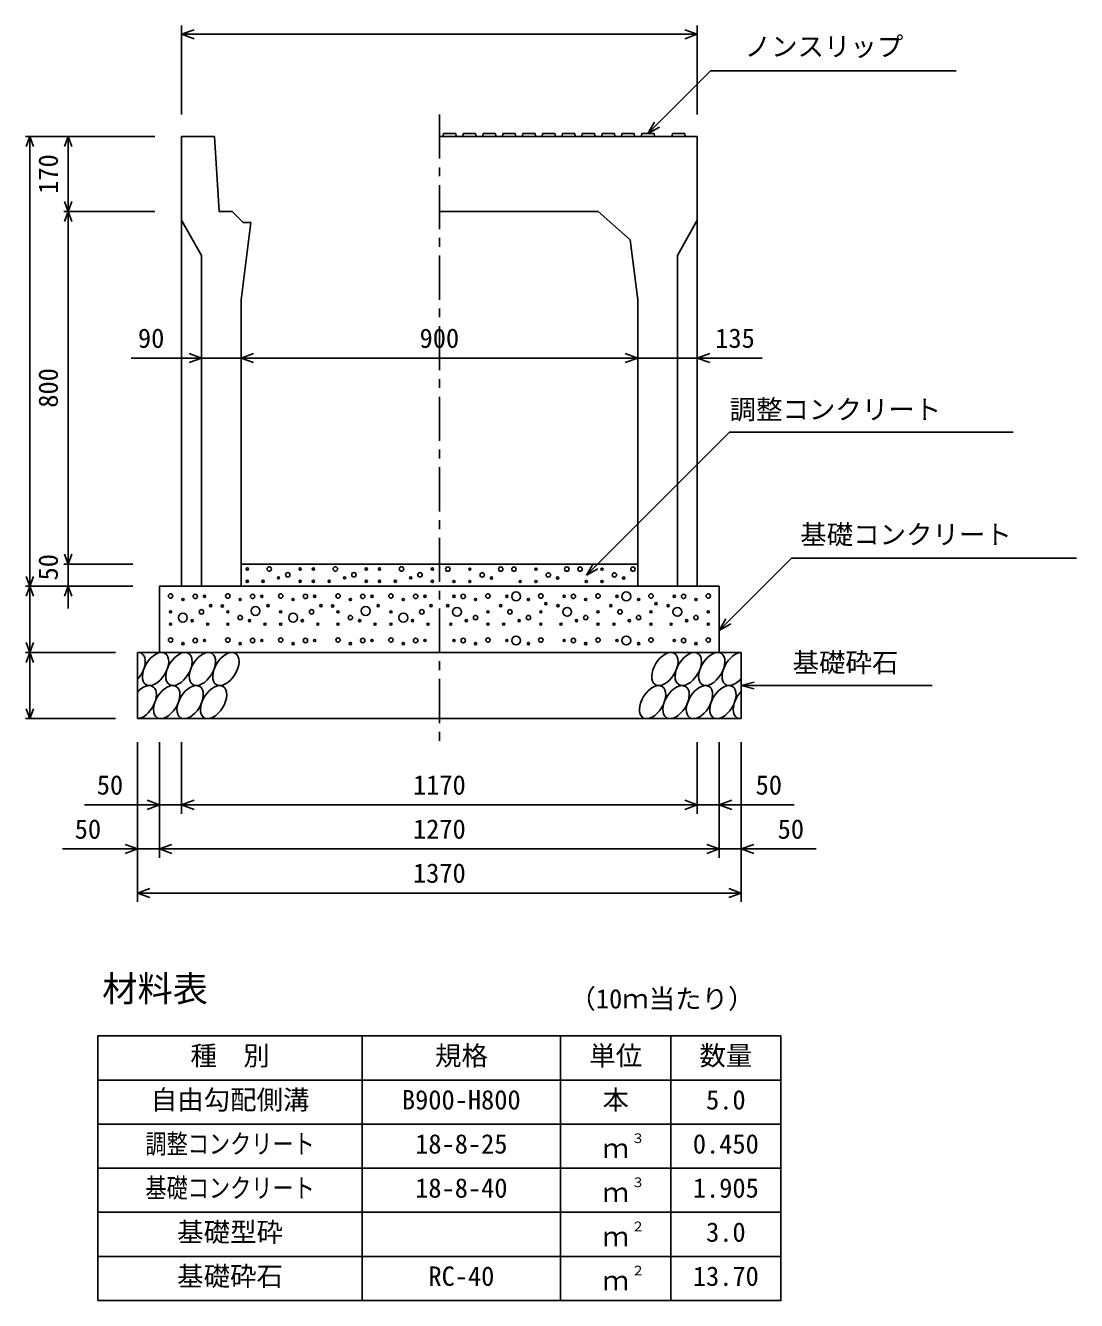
# Model space of a CAD drawing. Units: millimetres, scale not verified. Extents: x -16800 to 16800, y -5940 to 5940.
# Drawn here: x 4861 to 7246, y 635 to 3526 of the extents above; entities that cross this region are included whole.
import ezdxf
from ezdxf.enums import TextEntityAlignment as Align

# ---------------------------------------------------------------- set-up
doc = ezdxf.new("R2010")
doc.units = ezdxf.units.MM
doc.header["$LTSCALE"] = 20
doc.linetypes.add('CHAIN1', pattern=[8, 5, -1, 1, -1])
for name, color, linetype, lineweight in [('0-0_DIM', 7, 'Continuous', 25), ('0-2_HATCH', 6, 'Continuous', 25), ('0-3_HYO', 3, 'Continuous', 25), ('0-4_HYO2', 4, 'Continuous', 25), ('0-5_OUTLINE', 3, 'Continuous', 25), ('0-6_TXT', 7, 'Continuous', 25)]:
    doc.layers.add(name, color=color, linetype=linetype, lineweight=lineweight)
doc.styles.add('ＭＳ ゴシック', font='')
doc.styles.get('ＭＳ ゴシック').set_extended_font_data('MS Gothic')

msp = doc.modelspace()

# ---------------------------------------------------------------- linework, layer by layer
at = {"layer": '0-0_DIM'}
for p, q in [((5215, 3526.41), (5215, 3324.66)), ((6385, 3506.41), (5215, 3506.41)), ((6385, 3526.41), (6385, 3324.66)), ((6273, 3281.16), (6415.21, 3423.38)), ((6972.1, 3423.38), (6415.21, 3423.38)), ((6273, 3281.16), (6288, 3307.14)), ((6273, 3281.16), (6298.98, 3296.16)), ((4860.8, 3274.66), (5154.13, 3274.66)), ((4870.8, 3274.66), (4870.8, 2254.66)), ((4957.46, 3104.66), (4957.46, 3274.66)), ((4947.46, 3104.66), (5154.13, 3104.66)), ((4957.46, 2304.66), (4957.46, 3104.66)), ((5100.45, 2772.18), (5260, 2772.18)), ((5350, 2772.18), (5260, 2772.18)), ((5350, 2772.18), (6250, 2772.18)), ((6250, 2772.18), (6385, 2772.18)), ((6531.96, 2772.18), (6385, 2772.18)), ((6598.65, 2318.32), (6435, 2154.66)), ((6598.65, 2318.32), (7245.53, 2318.32)), ((4947.46, 2304.66), (5104.13, 2304.66)), ((4957.46, 2304.66), (4957.46, 2254.66)), ((6133.82, 2279.66), (6148.82, 2305.64)), ((6133.82, 2279.66), (6159.8, 2294.66)), ((4860.8, 2254.66), (5104.13, 2254.66)), ((4870.8, 2104.66), (4870.8, 2254.66)), ((4957.46, 2204.66), (4957.46, 2254.66)), ((6435, 2154.66), (6450, 2180.64)), ((6435, 2154.66), (6460.98, 2169.66)), ((4860.8, 2104.66), (5065, 2104.66)), ((4870.8, 2104.66), (4870.8, 1954.66)), ((6485, 2029.66), (6513.98, 2037.43)), ((6485, 2029.66), (6918.31, 2029.66)), ((6485, 2029.66), (6513.98, 2021.9)), ((4860.8, 1954.66), (5065, 1954.66)), ((5115, 1539.15), (5115, 1901.49)), ((5165, 1639.15), (5165, 1901.49)), ((5215, 1739.15), (5215, 1901.49)), ((6385, 1739.15), (6385, 1901.49)), ((6435, 1639.15), (6435, 1901.49)), ((6485, 1539.15), (6485, 1901.49)), ((4995, 1759.15), (5215, 1759.15)), ((5215, 1759.15), (6385, 1759.15)), ((6605, 1759.15), (6385, 1759.15)), ((4945, 1659.15), (5165, 1659.15)), ((5165, 1659.15), (6435, 1659.15)), ((6655, 1659.15), (6435, 1659.15)), ((5115, 1559.15), (6485, 1559.15))]:
    msp.add_line(p, q, dxfattribs=at)
at = {"layer": '0-0_DIM', "linetype": 'CHAIN1'}
msp.add_line((5800, 3324.66), (5800, 1904.66), dxfattribs=at)
at = {"layer": '0-0_DIM'}
for points in [[(5243.23, 3496.14), (5215.04, 3506.41), (5243.23, 3516.67)], [(6356.85, 3516.67), (6385.04, 3506.41), (6356.85, 3496.14)], [(4862.59, 3252.11), (4870.8, 3274.66), (4879.01, 3252.11)], [(4949.26, 3252.11), (4957.46, 3274.66), (4965.67, 3252.11)], [(4965.67, 3127.22), (4957.46, 3104.66), (4949.26, 3127.22)], [(4949.26, 3082.11), (4957.46, 3104.66), (4965.67, 3082.11)], [(5231.81, 2761.92), (5260, 2772.18), (5231.81, 2782.44)], [(5378.19, 2761.92), (5350, 2772.18), (5378.19, 2782.44)], [(6221.81, 2782.44), (6250, 2772.18), (6221.81, 2761.92)], [(6413.19, 2782.44), (6385, 2772.18), (6413.19, 2761.92)], [(6133.82, 2279.66), (6458.28, 2604.13), (7101.84, 2604.13)], [(4965.67, 2327.22), (4957.46, 2304.66), (4949.26, 2327.22)], [(4879.01, 2277.22), (4870.8, 2254.66), (4862.59, 2277.22)], [(4879.01, 2232.11), (4870.8, 2254.66), (4862.59, 2232.11)], [(4965.67, 2232.11), (4957.46, 2254.66), (4949.26, 2232.11)], [(4879.01, 2127.22), (4870.8, 2104.66), (4862.59, 2127.22)], [(4879.01, 2082.11), (4870.8, 2104.66), (4862.59, 2082.11)], [(4879.01, 1977.22), (4870.8, 1954.66), (4862.59, 1977.22)], [(5136.81, 1769.41), (5165, 1759.15), (5136.81, 1748.89)], [(5243.19, 1748.89), (5215, 1759.15), (5243.19, 1769.41)], [(6356.81, 1769.41), (6385, 1759.15), (6356.81, 1748.89)], [(6463.19, 1769.41), (6435, 1759.15), (6463.19, 1748.89)], [(5086.81, 1669.41), (5115, 1659.15), (5086.81, 1648.89)], [(5193.19, 1648.89), (5165, 1659.15), (5193.19, 1669.41)], [(6406.81, 1669.41), (6435, 1659.15), (6406.81, 1648.89)], [(6513.19, 1669.41), (6485, 1659.15), (6513.19, 1648.89)], [(5143.19, 1548.89), (5115, 1559.15), (5143.19, 1569.41)], [(6456.81, 1569.41), (6485, 1559.15), (6456.81, 1548.89)]]:
    msp.add_lwpolyline(points, dxfattribs=at)
at = {"layer": '0-2_HATCH'}
for points in [[(5808, 3274.66), (5809, 3281.16), (5837, 3281.16), (5838, 3274.66)], [(5853, 3274.66), (5854, 3281.16), (5882, 3281.16), (5883, 3274.66)], [(5898, 3274.66), (5899, 3281.16), (5927, 3281.16), (5928, 3274.66)], [(5943, 3274.66), (5944, 3281.16), (5972, 3281.16), (5973, 3274.66)], [(5988, 3274.66), (5989, 3281.16), (6017, 3281.16), (6018, 3274.66)], [(6033, 3274.66), (6034, 3281.16), (6062, 3281.16), (6063, 3274.66)], [(6078, 3274.66), (6079, 3281.16), (6107, 3281.16), (6108, 3274.66)], [(6123, 3274.66), (6124, 3281.16), (6152, 3281.16), (6153, 3274.66)], [(6168, 3274.66), (6169, 3281.16), (6197, 3281.16), (6198, 3274.66)], [(6213, 3274.66), (6214, 3281.16), (6242, 3281.16), (6243, 3274.66)], [(6258, 3274.66), (6259, 3281.16), (6287, 3281.16), (6288, 3274.66)], [(6327.5, 3274.66), (6328.5, 3281.16), (6356.5, 3281.16), (6357.5, 3274.66)]]:
    msp.add_lwpolyline(points, dxfattribs=at)
for centre, radius in [((5363.97, 2293.97), 2.5), ((5413.88, 2293.97), 5), ((5455.93, 2280.84), 5), ((5483.97, 2293.97), 2.5), ((5513.97, 2293.97), 2.5), ((5563.88, 2293.97), 5), ((5605.93, 2280.84), 5), ((5633.97, 2293.97), 2.5), ((5663.97, 2293.97), 2.5), ((5713.88, 2293.97), 5), ((5755.93, 2280.84), 5), ((5783.97, 2293.97), 2.5), ((5819.13, 2293.69), 5), ((5869.04, 2293.69), 2.5), ((5897.08, 2280.56), 5), ((5939.13, 2293.69), 5), ((5969.13, 2293.69), 5), ((6019.04, 2293.69), 2.5), ((6047.08, 2280.56), 5), ((6089.13, 2293.69), 5), ((6119.13, 2293.69), 5), ((6169.04, 2293.69), 2.5), ((6197.08, 2280.56), 5), ((6239.13, 2293.69), 5), ((5363.97, 2265.96), 2.5), ((5399.86, 2265.96), 2.5), ((5434.9, 2273.84), 2.5), ((5483.97, 2265.96), 2.5), ((5513.97, 2265.96), 2.5), ((5549.86, 2265.96), 2.5), ((5584.9, 2273.84), 2.5), ((5633.97, 2265.96), 2.5), ((5663.97, 2265.96), 2.5), ((5699.86, 2265.96), 2.5), ((5734.9, 2273.84), 2.5), ((5783.97, 2265.96), 2.5), ((5833.15, 2265.68), 2.5), ((5869.04, 2265.68), 2.5), ((5918.11, 2273.56), 2.5), ((5983.15, 2265.68), 2.5), ((6019.04, 2265.68), 2.5), ((6068.11, 2273.56), 2.5), ((6133.15, 2265.68), 2.5), ((6169.04, 2265.68), 2.5), ((6218.11, 2273.56), 2.5), ((5189.97, 2232.72), 5), ((5218.01, 2224.84), 2.5), ((5246.04, 2231.84), 5), ((5267.07, 2231.84), 2.5), ((5319.97, 2232.72), 5), ((5348.01, 2224.84), 2.5), ((5376.04, 2231.84), 5), ((5397.07, 2231.84), 2.5), ((5439.97, 2232.72), 5), ((5468.01, 2224.84), 2.5), ((5496.04, 2231.84), 5), ((5517.07, 2231.84), 2.5), ((5569.97, 2232.72), 5), ((5598.01, 2224.84), 2.5), ((5626.04, 2231.84), 5), ((5647.07, 2231.84), 2.5), ((5689.97, 2232.72), 5), ((5718.01, 2224.84), 2.5), ((5746.04, 2231.84), 5), ((5767.07, 2231.84), 2.5), ((5832.93, 2231.84), 2.5), ((5853.96, 2231.84), 5), ((5881.99, 2224.84), 2.5), ((5910.03, 2232.72), 5), ((5952.93, 2231.84), 2.5), ((5973.96, 2231.84), 10), ((6001.99, 2224.84), 2.5), ((6030.03, 2232.72), 5), ((6082.93, 2231.84), 2.5), ((6103.96, 2231.84), 5), ((6131.99, 2224.84), 2.5), ((6160.03, 2232.72), 5), ((6202.93, 2231.84), 2.5), ((6223.96, 2231.84), 10), ((6251.99, 2224.84), 2.5), ((6280.03, 2232.72), 5), ((6332.93, 2231.84), 2.5), ((6353.96, 2231.84), 5), ((6381.99, 2224.84), 2.5), ((6410.03, 2232.72), 5), ((5189.97, 2196.82), 2.5), ((5260.06, 2196.82), 5), ((5281.09, 2210.83), 2.5), ((5307.55, 2209.92), 2.5), ((5319.97, 2196.82), 2.5), ((5382.58, 2198.83), 10), ((5411.09, 2210.83), 2.5), ((5439.97, 2196.82), 2.5), ((5510.06, 2196.82), 5), ((5531.09, 2210.83), 2.5), ((5557.55, 2209.92), 2.5), ((5569.97, 2196.82), 2.5), ((5632.58, 2198.83), 10), ((5661.09, 2210.83), 2.5), ((5689.97, 2196.82), 2.5), ((5760.06, 2196.82), 5), ((5781.09, 2210.83), 2.5), ((5818.91, 2210.83), 2.5), ((5839.94, 2196.82), 10), ((5910.03, 2196.82), 2.5), ((5938.91, 2210.83), 2.5), ((5959.94, 2196.82), 5), ((6030.03, 2196.82), 2.5), ((6041.37, 2215.15), 2.5), ((6068.91, 2210.83), 2.5), ((6089.94, 2196.82), 10), ((6160.03, 2196.82), 2.5), ((6188.91, 2210.83), 2.5), ((6209.94, 2196.82), 5), ((6280.03, 2196.82), 2.5), ((6291.37, 2215.15), 2.5), ((6318.91, 2210.83), 2.5), ((6339.94, 2196.82), 10), ((6410.03, 2196.82), 2.5), ((5189.97, 2168.81), 2.5), ((5218.01, 2183.69), 10), ((5239.03, 2176.69), 2.5), ((5274.08, 2168.81), 2.5), ((5319.97, 2168.81), 2.5), ((5348.01, 2183.69), 5), ((5369.03, 2176.69), 2.5), ((5404.08, 2168.81), 2.5), ((5439.97, 2168.81), 2.5), ((5468.01, 2183.69), 10), ((5489.03, 2176.69), 2.5), ((5524.08, 2168.81), 2.5), ((5569.97, 2168.81), 2.5), ((5598.01, 2183.69), 5), ((5619.03, 2176.69), 2.5), ((5654.08, 2168.81), 2.5), ((5689.97, 2168.81), 2.5), ((5718.01, 2183.69), 10), ((5739.03, 2176.69), 2.5), ((5774.08, 2168.81), 2.5), ((5825.92, 2168.81), 2.5), ((5860.97, 2176.69), 2.5), ((5881.99, 2183.69), 5), ((5910.03, 2168.81), 2.5), ((5945.92, 2168.81), 2.5), ((5980.97, 2176.69), 2.5), ((6001.99, 2183.69), 5), ((6030.03, 2168.81), 2.5), ((6075.92, 2168.81), 2.5), ((6110.97, 2176.69), 2.5), ((6131.99, 2183.69), 5), ((6160.03, 2168.81), 2.5), ((6195.92, 2168.81), 2.5), ((6230.97, 2176.69), 2.5), ((6251.99, 2183.69), 5), ((6280.03, 2168.81), 2.5), ((6325.92, 2168.81), 2.5), ((6360.97, 2176.69), 2.5), ((6381.99, 2183.69), 5), ((6410.03, 2168.81), 2.5), ((5973.96, 2131.84), 10), ((6223.96, 2131.84), 10), ((5189.97, 2132.72), 5), ((5218.01, 2124.84), 2.5), ((5246.04, 2131.84), 5), ((5267.07, 2131.84), 2.5), ((5319.97, 2132.72), 5), ((5348.01, 2124.84), 2.5), ((5376.04, 2131.84), 5), ((5397.07, 2131.84), 2.5), ((5439.97, 2132.72), 5), ((5468.01, 2124.84), 2.5), ((5496.04, 2131.84), 5), ((5517.07, 2131.84), 2.5), ((5569.97, 2132.72), 5), ((5598.01, 2124.84), 2.5), ((5626.04, 2131.84), 5), ((5647.07, 2131.84), 2.5), ((5689.97, 2132.72), 5), ((5718.01, 2124.84), 2.5), ((5746.04, 2131.84), 5), ((5767.07, 2131.84), 2.5), ((5832.93, 2131.84), 2.5), ((5853.96, 2131.84), 5), ((5881.99, 2124.84), 2.5), ((5910.03, 2132.72), 5), ((5952.93, 2131.84), 2.5), ((6001.99, 2124.84), 2.5), ((6030.03, 2132.72), 5), ((6082.93, 2131.84), 2.5), ((6103.96, 2131.84), 5), ((6131.99, 2124.84), 2.5), ((6160.03, 2132.72), 5), ((6202.93, 2131.84), 2.5), ((6251.99, 2124.84), 2.5), ((6280.03, 2132.72), 5), ((6332.93, 2131.84), 2.5), ((6353.96, 2131.84), 5), ((6381.99, 2124.84), 2.5), ((6410.03, 2132.72), 5)]:
    msp.add_circle(centre, radius, dxfattribs=at)
for centre, start_param, end_param in [((5102.63, 2067.14), 4.385593, 6.6745444), ((6471.14, 2067.14), 0.3357715, 4.4411806), ((5127.96, 1992.15), 3.5111464, 7.548991), ((6496.46, 1992.15), 1.2110787, 3.5658734)]:
    msp.add_ellipse(centre, major_axis=(21.81, 35.31), ratio=0.5792, start_param=start_param, end_param=end_param, dxfattribs=at)
for centre in [(5155.84, 2067.14), (5209.05, 2067.14), (5262.26, 2067.14), (5315.47, 2067.14), (6311.51, 2067.14), (6364.72, 2067.14), (6417.93, 2067.14), (5181.16, 1992.15), (5234.37, 1992.15), (5287.58, 1992.15), (6283.63, 1992.15), (6336.84, 1992.15), (6390.04, 1992.15), (6443.25, 1992.15)]:
    msp.add_ellipse(centre, major_axis=(21.81, 35.31), ratio=0.5792, dxfattribs=at)
at = {"layer": '0-3_HYO'}
for p, q in [((5625, 1235.2), (5625, 635.2)), ((6075, 1235.2), (6075, 635.2)), ((6325, 1235.2), (6325, 635.2)), ((5025, 1135.2), (6575, 1135.2))]:
    msp.add_line(p, q, dxfattribs=at)
msp.add_lwpolyline([(5025, 635.2), (6575, 635.2), (6575, 1235.2), (5025, 1235.2)], close=True, dxfattribs=at)
at = {"layer": '0-4_HYO2'}
for p, q in [((5025, 1035.2), (6575, 1035.2)), ((5025, 935.2), (6575, 935.2)), ((5025, 835.2), (6575, 835.2)), ((5025, 735.2), (6575, 735.2))]:
    msp.add_line(p, q, dxfattribs=at)
at = {"layer": '0-5_OUTLINE'}
for p, q in [((5290, 3274.66), (5300, 3104.69)), ((6385, 3274.66), (5800, 3274.66)), ((6385, 3274.66), (6385, 2254.66)), ((6160, 3104.66), (5800, 3104.66)), ((6160, 3104.66), (6233.06, 3040.16)), ((5260, 3004.66), (5215, 3084.66)), ((5371.88, 3079.69), (5350, 2904.66)), ((6340, 3004.66), (6385, 3084.66)), ((6233.06, 3040.16), (6250, 2904.66)), ((5260, 3004.66), (5260, 2254.66)), ((6340, 3004.66), (6340, 2254.66)), ((5350, 2254.66), (5350, 2904.66)), ((6250, 2254.66), (6250, 2904.66)), ((5350, 2304.66), (6250, 2304.66)), ((5165, 2254.66), (6435, 2254.66)), ((5165, 2254.66), (5165, 2104.66)), ((5350, 2254.66), (5215, 2254.66)), ((6250, 2254.66), (6385, 2254.66)), ((6435, 2254.66), (6435, 2104.66)), ((5115, 2104.66), (6485, 2104.66)), ((5115, 2104.66), (5115, 1954.66)), ((6485, 2104.66), (6485, 1954.66)), ((5115, 1954.66), (6485, 1954.66))]:
    msp.add_line(p, q, dxfattribs=at)
for points in [[(5290, 3274.66), (5215, 3274.66), (5215, 2254.66)], [(5300, 3104.69), (5330, 3104.69), (5355, 3079.69), (5371.88, 3079.69)]]:
    msp.add_lwpolyline(points, dxfattribs=at)

# ---------------------------------------------------------------- texts
at = {"layer": '0-0_DIM', "style": 'ＭＳ ゴシック'}
for s, p in [('ノンスリップ', (6492.52, 3443.55)), ('90', (5116.03, 2782.18)), ('900', (5755, 2782.18)), ('135', (6425.76, 2782.18)), ('調整コンクリート', (6458.28, 2620.55)), ('基礎コンクリート', (6618.65, 2337.05)), ('基礎砕石', (6601.32, 2046.83)), ('50', (5022.56, 1769.15)), ('1170', (5740, 1769.15)), ('50', (6517.44, 1769.15)), ('50', (4972.56, 1669.15)), ('1270', (5740, 1669.15)), ('50', (6567.44, 1669.15)), ('1370', (5740, 1569.15))]:
    msp.add_text(s, height=43.99, dxfattribs=at).set_placement(p, align=Align.BOTTOM_LEFT)
for s, p in [('170', (4947.46, 3144.66)), ('800', (4947.46, 2659.66)), ('50', (4947.46, 2267.99))]:
    msp.add_text(s, height=43.99, rotation=90, dxfattribs=at).set_placement(p, align=Align.BOTTOM_LEFT)
at = {"layer": '0-6_TXT', "style": 'ＭＳ ゴシック'}
for s, height, p in [('材料表', 58.65, (5035, 1295.2)), ('（10ｍ当たり）', 43.99, (6095, 1284.2)), ('種\u3000別', 43.99, (5235, 1155.2)), ('規格', 43.99, (5790, 1155.2)), ('単位', 43.99, (6140, 1155.2)), ('数量', 43.99, (6390, 1155.2)), ('自由勾配側溝', 43.99, (5145, 1055.2)), ('B900-H800', 43.99, (5715, 1055.2)), ('本', 43.99, (6170, 1055.2)), ('5.0', 43.99, (6405, 1055.2)), ('３', 21.99, (6235.54, 985.57)), ('18-8-25', 43.99, (5745, 955.2)), ('ｍ', 43.99, (6170, 945.2)), ('0.450', 43.99, (6375, 955.2)), ('18-8-40', 43.99, (5745, 855.2)), ('３', 21.99, (6235.54, 885.57)), ('1.905', 43.99, (6375, 855.2)), ('ｍ', 43.99, (6170, 845.2)), ('基礎型砕', 43.99, (5205, 755.2)), ('２', 21.99, (6235.54, 785.57)), ('3.0', 43.99, (6405, 755.2)), ('ｍ', 43.99, (6170, 745.2)), ('基礎砕石', 43.99, (5205, 655.2)), ('RC-40', 43.99, (5775, 655.2)), ('２', 21.99, (6235.54, 685.57)), ('13.70', 43.99, (6375, 655.2)), ('ｍ', 43.99, (6170, 645.2))]:
    msp.add_text(s, height=height, dxfattribs=at).set_placement(p, align=Align.BOTTOM_LEFT)
at = {"layer": '0-6_TXT', "style": 'ＭＳ ゴシック', "width": 0.8}
for s, p in [('調整コンクリート', (5133, 955.2)), ('基礎コンクリート', (5133, 855.2))]:
    msp.add_text(s, height=43.99, dxfattribs=at).set_placement(p, align=Align.BOTTOM_LEFT)

doc.saveas('drawing.dxf')
